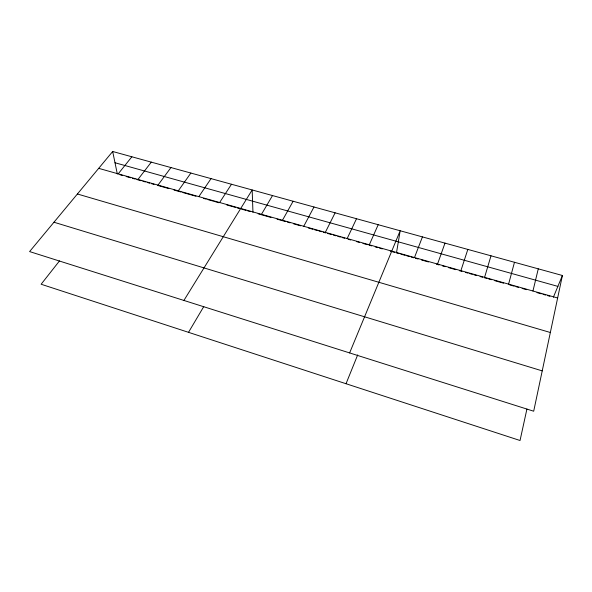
<?xml version="1.0" encoding="UTF-8"?>
<svg xmlns="http://www.w3.org/2000/svg" width="592" height="592" viewBox="0 0 592 592"><rect width="100%" height="100%" fill="white"/><g stroke="black" fill="none" stroke-linecap="round" stroke-linejoin="round"><path stroke-width="0.89" d="M562.4 275.495L533.695 411.218L29.6 251.578L112.68 151.493L562.4 275.495L553.365 297.251M526.917 409.057L520.042 440.507L41.129 284.241L59.526 260.872M532.948 291.012L538.276 268.842M508.595 284.13L514.478 262.278M484.582 277.352L491.005 255.803M460.894 270.662L467.835 249.417M437.532 264.062L444.984 243.12M414.481 257.55L422.429 236.896M346.024 383.727L357.686 354.911M349.62 352.928L400.17 230.762L396.477 252.91L399.067 253.642M369.304 244.792L378.199 224.701M347.171 238.532L356.517 218.722M325.319 232.36L335.109 212.824M303.755 226.27L313.982 206.993M282.473 220.261L293.114 201.243M261.472 214.326L272.512 195.56M188.515 332.334L203.781 306.552M183.905 300.447L252.17 189.951L252.954 212.35M219.639 202.508L231.479 184.245M198.823 196.633L211.048 178.614M178.281 190.831L190.876 173.049M157.997 185.096L170.955 167.558M137.973 179.443L151.286 162.134M118.208 173.856L131.861 156.776M114.996 162.748L557.879 286.387M98.686 168.343L557.642 297.991M119.991 174.773L122.655 175.528M126.214 176.534L130.662 177.792M132.438 178.296L135.109 179.043M136.856 179.539L141.148 180.752M142.872 181.241L145.447 181.966M147.164 182.454L149.739 183.18M151.463 183.668L154.038 184.393M157.509 185.377L168.809 188.574M174.026 190.047L181.071 192.037M182.832 192.533L195.952 196.241M203.626 198.409L206.179 199.134M207.888 199.615L213.002 201.058M213.867 201.302L219.04 202.767M226.81 204.965L231.99 206.423M232.856 206.667L235.475 207.407M237.222 207.903L239.841 208.643M241.588 209.139L245.961 210.375M247.708 210.87L250.327 211.61M258.105 213.808L270.988 217.449M277.049 219.158L285.744 221.615M287.483 222.111L290.087 222.844M293.58 223.828L300.618 225.818M308.536 228.061L312.939 229.304M314.648 229.785L317.208 230.51M318.918 230.991L321.478 231.716M323.188 232.197L325.748 232.922M327.457 233.403L331.727 234.61M333.429 235.098L336.027 235.831M337.758 236.319L340.348 237.052M342.08 237.54L344.67 238.273M348.133 239.249L350.723 239.982M356.813 241.699L359.44 242.446M362.94 243.43L367.314 244.674M369.068 245.162L371.695 245.909M375.195 246.901L377.859 247.648M379.627 248.152L382.291 248.899M390.269 251.156L394.701 252.407M400.791 254.131L405.098 255.344M406.822 255.833L409.412 256.565M411.137 257.054L413.719 257.786M415.443 258.275L418.033 259M421.526 259.992L428.512 261.96M436.371 264.187L438.99 264.927M442.513 265.919L445.169 266.674M448.706 267.673L455.781 269.671M459.318 270.67L461.975 271.417M465.416 272.394L468.006 273.127M469.73 273.615L472.312 274.34M474.037 274.829L476.619 275.561M480.068 276.531L482.65 277.263M484.374 277.752L486.994 278.492M488.74 278.987L491.36 279.727M494.845 280.712L503.577 283.176M509.719 284.915L514.145 286.165M515.913 286.661L518.562 287.416M522.1 288.415L526.525 289.666M536.966 292.611L541.28 293.832M543.005 294.32L545.595 295.053M547.326 295.541L549.909 296.274M77.397 193.991L550.345 332.497M53.961 222.229L542.228 370.881M112.68 151.493L117.32 174.018"/></g></svg>
